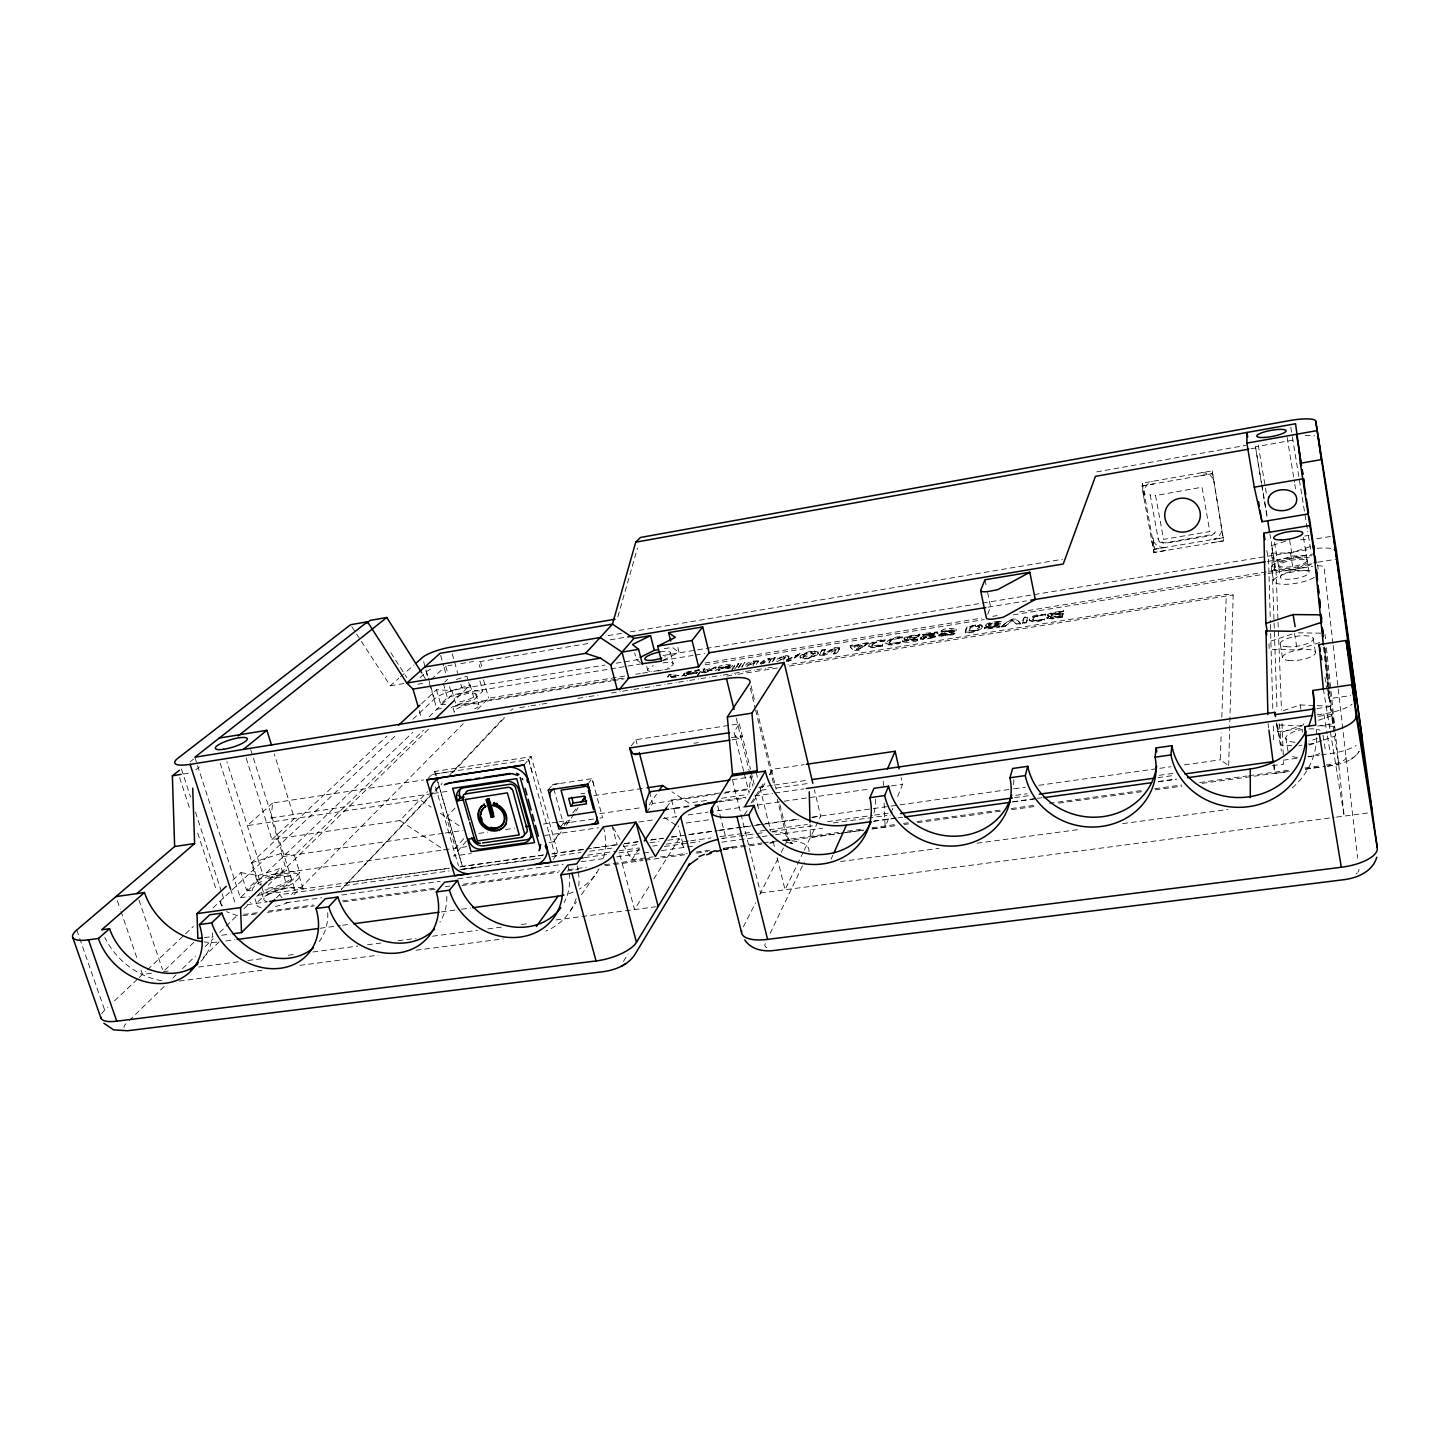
<?xml version="1.0" encoding="UTF-8"?>
<svg xmlns="http://www.w3.org/2000/svg" width="1450" height="1450" viewBox="0 0 1450 1450"><rect width="100%" height="100%" fill="white"/><g stroke="black" fill="none" stroke-linecap="round" stroke-linejoin="round"><path stroke-width="0.75" stroke-dasharray="5 3.75" d="M885.171 639.704L874.404 642.604L871.686 644.942L873.371 645.884L882.742 644.471L882.343 646.138C879.933 645.649 866.611 651.068 869.166 644.308C872.664 641.389 884.264 638.163 884.79 641.335C873.879 639.903 864.254 650.561 882.887 645.105M1228.694 765.6L1233.171 594.953L1226.301 594.337L788.057 664.644M1227.008 764.458L1220.247 759.818L1221.226 732.993M1221.806 717.333L1226.301 594.337M1047.009 618.389L1049.293 615.906L1047.19 618.661L1052.591 618.769L1062.234 617.211L1062.506 616.196L1050.344 617.102M985.293 625.113L986.997 626.618L984.532 628.104L985.511 629.101L999.34 627.324C1005.919 623.862 965.773 631.022 1000.065 624.316L1000.428 623.301L988.574 624.588L1001.279 620.944C1000.101 621.706 981.469 622.141 986.997 626.618M1358.94 869.329L1358.886 870.435A15.986 6.289 -7.4 0 1 1357.979 872.157M1143.832 497.604L1142.292 483.122L1212.2 470.851L1223.673 540.832L1211.529 542.862M1346.035 757.099L1345.963 757.969A14.101 4.876 -8.2 0 1 1334.344 763.842L1322.926 765.473M815.208 653.877C796.576 647.624 803.826 667.816 814.954 652.627M718.004 670.625L719.744 669.556M815.099 652.899L811.366 655.871L803.064 656.361M443.156 833.315L283.312 856.533L271.114 817.927L272.6 802.992L423.563 779.919M1045.722 613.749L1045.432 614.746C1031.331 614.129 1027.325 623.536 1044.471 619.096C1026.364 624.751 1032.726 614.166 1045.559 615.398C1044.779 613.241 1029.645 614.293 1029.301 620.437M803.209 656.977L806.943 654.004L815.244 653.515M986.87 625.983L984.496 628.086L989.716 628.213L999.576 625.657M686.829 674.159L687.662 672.691L699.208 669.755L698.61 671.386L687.082 674.304L686.702 673.308M685.216 675.446L686.72 675.519L685.107 676.117M1165.909 550.474L1153.928 552.468L1154.418 549.26L1142.292 483.122M919.789 634.103L919.318 635.1C901.773 638.326 902.208 640.229 919.463 635.734L919.789 634.103L906.685 636.514L904.147 637.909L905.452 639.758L902.806 641.589M982.828 627.288C981.849 621.071 971.065 627.487 967.549 626.382C958.939 637.384 979.113 631.783 982.828 627.288L982.629 625.457M953.864 633.686L953.447 634.701L939.238 636.278L941.63 633.759L953.103 630.967L941.177 632.236L941.485 630.605C948.137 625.784 963.887 629.916 949.659 632.436C920.478 638.942 979.656 631.294 942.029 634.303M942.228 635.173L954.263 631.964L956.329 629.391M935.268 636.677L923.632 637.928L936.501 634.611L937.86 633.396L937.298 631.892L923.07 633.577L922.726 635.209L934.579 633.958L923.124 636.731L920.315 638.761L922.853 639.504L934.815 637.71L935.123 636.043L923.487 637.293L934.634 634.647L937.425 632.526L922.726 635.209M833.659 653.968C844.571 638.381 811.873 666.474 822.077 649.89L825.449 649.346L823.528 654.657L833.097 648.929L839.586 648.44L837.085 653.424L833.659 653.968L836.07 648.784M938.947 636.061C941.539 628.357 968.654 630.442 941.05 631.602M825.449 649.346C817.746 662.451 835.327 641.824 839.713 648.658M721.756 668.269L729.332 666.819L718.094 667.598L729.187 666.202L715.249 670.553M920.315 638.761C924.339 631.566 949.822 633.233 922.599 634.574M968.926 630.605C978.351 631.747 985.221 622.485 970.431 626.853C964.413 639.16 993.685 621.869 970.576 627.487L969.071 631.239M918.666 636.496L905.978 640.121L917.542 638.87L917.216 640.537C916.364 642.169 896.68 644.108 905.326 639.124M786.915 659.659C808.049 650.144 804.587 651.141 787.06 660.294C793.875 650.869 775.804 658.137 774.626 661.562M787.06 660.294C793.821 652.319 777.272 658.028 776.257 661.146M1062.234 617.211L1062.379 615.543M1050.362 617.519L1062.868 614.873L1063.013 613.205L1050.924 614.528L1063.666 610.849C1065.351 611.103 1042.296 612.77 1049.293 615.906M1062.868 614.873L1063.013 613.205M1063.14 613.857L1051.051 615.181L1063.521 612.498L1063.666 610.849M777.182 661.599L785.32 656.868L783.544 660.094M785.465 656.977L785.32 656.868M617.899 616.721L637.42 548.154M675.664 675.7C667.109 679.18 669.719 672.963 680.032 675.954M839.568 648.041L837.085 653.424M1029.246 619.114C1030.352 624.551 1043.384 620.981 1044.344 618.461M1044.181 620.111L1044.471 619.096M822.077 649.89C813.722 662.686 833.097 650.959 836.215 649.419M1025.984 623.047L1027.706 616.667L1024.371 617.211C1018.118 626.164 1028.974 624.442 1027.706 616.667M902.48 636.894C891.315 637.094 874.857 647.878 899.653 642.694L900.16 641.679C881.564 647.135 890.88 636.496 901.991 637.909L902.48 636.894C887.871 635.408 876.761 649.618 899.798 643.329L900.16 641.679M753.076 665.659L754.834 661.78L752.804 665.332M755.051 662.722L749.741 665.061M1022.613 623.591L1024.371 617.211M1215.408 531.679L1214.556 533.31M741.675 666.946L744.738 662.396L741.893 667.362M765.256 943.66L764.875 944.729A14.482 5.637 -14.1 0 0 767.068 947.883M885.316 640.338L872.048 643.129L868.659 646.845M999.702 626.309L987.812 627.596L1000.192 624.968L1000.428 623.301M1000.554 623.953L988.701 625.24L1001.044 622.576L1001.279 620.944M900.305 642.314C881.709 647.769 891.025 637.13 902.136 638.544L902.625 637.529M987.74 614.22L990.567 606.752L987.124 590.15M965.356 632.798L967.549 626.382M758.114 660.747C759.293 660.91 747.33 660.457 745.59 665.441M871.921 829.001L885.116 827.171L890.101 814.918M890.934 812.87L893.436 806.744M897.586 796.539L902.571 784.269L901.084 777.671M953.447 634.701L953.738 633.052M818.144 653.823C816.984 647.878 803.735 652.572 800.183 656.053C801.125 662.07 813.74 657.086 817.601 654.53C818.616 648.476 804.297 653.334 800.889 655.98C800.726 660.747 814.954 656.868 817.999 653.207M941.177 632.236L941.485 630.605M934.815 637.71L935.123 636.043M831.14 859.053L832.952 855.065M917.216 640.537L917.542 638.87M917.687 639.504L906.123 640.755L918.811 637.13M770.131 933.456L804.279 862.061M683.512 674.123C687.554 670.625 682.714 676.516 683.729 675.029M803.336 852.02L785.048 889.793L777.037 857.186M804.297 850.026L820.682 816.205L814.411 789.869M725.453 668.577C740.08 665.369 726.631 662.777 718.838 666.583L718.094 667.598M731.851 666.384L729.259 665.568L718.239 668.214M1045.849 614.401L1032.219 617.283L1029.736 619.077L1029.536 620.944M743.379 926.84L755.649 902.679M759.728 894.65L780.173 854.431M781.206 852.419L787.332 840.384L777.291 799.095M882.343 646.138L882.742 644.471M965.211 632.146C980.49 632.78 992.199 621.017 967.676 627.034M752.768 802.502L765.509 782.619M769.841 774.952L773.104 769.225L804.17 764.639M676.062 676.588L667.29 677.114L668.867 674.649L671.93 674.159M672.075 674.776L669.03 675.265L667.671 677.947L667.272 676.806M751.082 803.01L764.259 782.148M623.482 961.404L628.122 953.774M1001.406 621.579L989.172 623.699L985.637 626.346M648.966 886.603L634.538 909.585L619.549 853.597M653.787 878.936L679.053 838.698L683.856 847.471L678.274 825.884M549.115 842.486L553.556 841.852L559.428 832.735M564.141 825.431L567.657 819.957M566.261 825.195L574.707 813.051M575.849 811.257L578.169 807.668M743.705 771.291L734.008 732.033L739.283 723.822L635.934 739.717L629.681 747.982M773.357 661.001L775.097 657.484L771.763 658.028L768.844 662.469M772.27 661.816L775.097 657.484M768.989 663.085L771.763 658.028M623.047 844.589L631.856 859.778L639.305 848.558M666.619 807.469L671.586 800.001L722.97 792.534M756.338 664.39L758.35 660.928M646.573 812.381L652.609 803.554L715.086 794.491M769.316 774.753L773.104 769.225M744.376 814.755L747.964 809.499M649.256 804.895L656.506 794.328M738.503 667.997L741.584 663.538L744.901 663.013M570.086 911.18L576.447 901.991M581.541 894.65L596.82 872.592M736.908 666.909L738.811 663.357L735.712 663.846L731.579 669.755M738.34 667.381L741.439 662.922L744.738 662.396M734.697 669.248L738.811 663.357M731.724 670.371L735.857 664.463L738.956 663.973M919.916 634.737C921.131 635.299 899.671 636.314 905.452 639.758M716.191 666.891L707.382 671.223L715.448 668.74C722.227 661.943 679.633 680.63 716.336 667.507M703.159 671.042L704.772 668.849L703.304 671.658M697.323 675.265L701.709 669.338L704.772 668.849M697.468 675.881L701.854 669.954L704.936 669.465M697.559 672.8C698.084 672.528 690.979 674.776 686.666 673.543M553.211 859.361L557.888 853.107M1356.892 754.399L1359.212 751.317C1351.418 763.062 1336.066 765.256 1323.197 766.669M553.556 841.852L561.186 831.865M572.895 812.834L576.973 807.523M560.008 827.642L563.289 823.382L570.049 822.422M587.848 784.106L592.071 778.65L593.902 785.429M1062.506 616.196C1045.595 621.307 1047.897 613.912 1062.741 614.22M548.173 790.014L552.631 784.559L559.501 783.526M466.411 841.054L453.487 856.062L471.286 853.543M463.746 838.68L455.481 848.25L446.491 817.347L454.901 808.067M523.994 764.966L531.226 756.646L557.888 853.126M125.951 1023.7L124.972 1024.769A13.992 4.513 -19.9 0 0 124.211 1027.47M428.131 797.699L341.167 889.593L441.815 784.051M429.689 796.068L442.105 782.928M449.881 774.735L504.237 717.297M452.654 772.596L505.289 716.934M246.138 758.006L271.929 839.514L399.964 820.573L427.532 791.664M1063.793 611.501C1065.478 611.755 1042.423 613.423 1049.419 616.558M428.058 778.433L434.819 771.472L531.226 756.646M293.879 894.759L463.275 723.713M477.521 709.34L488.614 698.139L624.66 676.062M276.424 897.858L279.596 894.704L449.21 870.924M261.834 887.146L263.701 892.982L286.846 885.569L299.806 872.701L294.386 855.428L423.454 730.347M421.624 703.667L436.522 689.747L451.929 690.562L456.061 705.044L474.313 699.462L482.741 691.088L479.877 680.866M203.163 957.562L219.113 941.884M129.195 1020.546L164.738 985.946M172.822 978.079L176.048 974.926M182.519 968.636L195.442 956.058M205.139 946.614L213.222 938.748M219.675 932.459L224.532 927.728M226.146 926.169L237.456 915.149M243.926 908.86L250.596 902.371M256.849 896.263L261.888 891.369M268.159 885.261L429.78 727.918M1214.665 532.966L1211.457 535.521L1164.966 543.315C1160.725 543.097 1152.859 539.219 1165.166 542.898L1213.306 534.289M268.776 880.222L281.318 868.079L286.846 885.569M457.33 697.504L470.235 684.998L474.313 699.462M681.826 676.207L684.618 674.721M164.829 970.177L196.276 939.999M194.862 757.226L240.337 897.749L412.815 732.322M429.091 716.717L451.874 694.858L640.374 664.028M232.743 880.222L240.863 872.628L246.464 889.992L256.795 880.096L286.611 870.598L299.806 872.701M436.522 689.747L440.637 704.12L447.379 697.668L470.978 690.472L482.741 691.088M101.663 1013.731A32.824 10.349 -19.8 0 1 104.69 1010.106L107.971 1007.007M114.55 1000.808L137.569 979.076M139.218 977.536L145.797 971.337M147.429 969.778L193.339 926.459M213.023 907.899L396.666 734.606M412.96 719.218L434.366 699.009A22.421 5.456 -15.6 0 1 462.079 688.496L604.976 665.043M256.795 880.096L251.285 862.913L386.896 736.129M444.751 682.062L447.669 679.325M271.929 839.514L294.459 818.543L274.286 753.964M431.085 679.561L444.117 667.616M419.92 677.766L426.536 671.785A22.493 5.202 -15.5 0 1 431.049 668.849M272.6 802.992L247.279 825.63L419.884 799.693L431.085 807.124M361.394 641.389L390.286 685.796L398.75 678.346M400.436 676.86L413.975 664.952M195.732 769.805L199.266 766.978M1004.868 626.436L1012.644 620.691L1017.048 624.479L1020.601 623.899L1016.251 619.168L1012.807 619.041L1008.874 620.364L1001.334 626.998L1004.868 626.436L1012.517 620.038L1017.048 624.479M190.041 761.884L193.557 759.111M1001.334 626.998C1005.575 622.213 1016.051 614.728 1020.601 623.899M510.454 710.736L513.028 708.76M856.243 649.237C870.671 637.619 856.461 655.944 854.503 646.338L862.079 645.105M850.135 645.359C853.035 660.692 882.887 630.025 860.267 649.02C856.442 654.367 845.132 645.322 853.506 644.815L854.123 646.12L868.677 643.021M780.281 660.131L785.61 657.593M853.978 645.504L868.532 642.386M746.587 666.529L754.834 661.78M1350.802 759.365L1354.028 757.118M747.239 665.024L753.474 661.653L758.586 661.78M760.217 663.085C765.709 657.829 777.381 655.382 763.099 663.629M760.38 663.701L766.524 659.514L770.077 658.934M786.335 660.928L791.029 659.714L800.472 653.388M786.48 661.562L791.192 660.348L800.618 654.004M761.214 664.173L769.914 658.318M663.357 660.221L679.053 652.283L677.44 645.903M684.781 675.319L682.751 675.482M719.889 670.172L718.366 670.099M719.055 668.831L716.3 669.864M727.519 667.29L727.991 668.722L730.8 667.761M685.959 672.999L699.371 670.353M1309.114 745.028L1321.82 740.66M1323.941 739.935L1335.595 735.929L1334.598 729.803M1291.859 745.735L1280.984 745.119L1280.531 732.685L1303.459 724.873L1302.716 720.433M1318.449 720.251L1332.278 715.539L1334.272 727.773M1283.395 710.572L1300.106 704.918L1315.15 705.552M1292.095 634.103L1268.967 641.716L1269.167 649.31L1297.243 649.944L1319.953 642.423M1310.129 546.65L1290.446 552.939L1271.741 553.175L1274.477 569.451L1293.146 569.324L1314.751 562.401M240.863 872.628L258.1 875.474L281.318 868.079M1274.477 569.451L1274.188 561.766L1292.258 556.002L1311.906 555.767M251.285 862.913L281.173 853.434L294.386 855.428M1274.188 561.766L1271.487 545.653L1287.6 540.56M451.929 690.562L470.235 684.998M456.369 679.452L466.954 676.244L470.978 690.472M686.72 672.057L699.208 669.755M723.314 849.809L731.507 848.322M732.159 739.826L739.409 738.702L742.273 735.929L731.289 737.597M1096.689 471.903L1245.713 445.386M1261.409 483.303L1255.482 446.781L1293.853 439.966M1251.042 448.739L1255.482 447.959M1199.603 475.872L1212.001 473.715L1141.73 486.022L1153.928 552.468L1223.673 540.832L1212.2 470.851M1141.73 486.022L1153.928 483.883M608.094 635.607L621.47 633.36M630.369 631.874L1062.524 559.283M1164.423 547.592A12.252 11.691 -2.1 0 1 1152.678 539.744L1153.094 537.66L1154.418 549.26L1166.344 547.266M447.887 665.768L452.164 665.043M460.737 663.611L467.172 662.541M469.311 662.179L473.588 661.454M587.812 643.564L478.446 661.871L480.113 667.852M610.142 639.831L627.995 636.84M1154.418 549.26L1223.8 537.642L1213.632 539.364A12.397 11.763 -6.1 0 0 1222.132 527.999M390.286 685.796L404.731 683.385M1304.637 536.047L1309.078 535.322M417.709 684.219L423.781 683.222M1316.799 538.748L1331.354 536.337M664.317 648.658L672.311 647.334L679.053 652.283M616.141 663.212L638.471 659.533M663.031 655.509L1310.601 549.188L1307.719 531.443M662.541 660.403L693.154 655.4M695.402 655.037L704.682 653.515M988.066 607.151L1026.328 600.898M1267.336 561.476L1314.316 553.791M1317.706 562.237L1336.827 559.138M733.048 846.963L727.683 847.833A48.013 16.784 -14.4 0 0 723.713 848.649M635.825 674.25L640.284 673.525M642.513 673.162L651.431 671.713M653.66 671.35L662.577 669.9M664.825 669.537L671.513 668.45M704.972 663.013L981.559 618.117M992.706 616.304L997.165 615.579M1019.477 611.972L1275.982 570.321L1271.396 542.952M615.67 679.325L459.994 704.591A9.57 2.374 -15.6 0 0 451.204 707.6M617.918 678.963L624.606 677.875M705.026 664.843L984.278 619.567M1013.314 614.854L1265.741 573.946M1267.989 573.584L1312.667 566.334M441.38 708.47L436.921 709.195L429.019 681.754M452.454 706.676L610.939 681.011M613.169 680.648L624.334 678.836M771.908 658.644L775.243 658.101M822.222 650.524L825.594 649.981M850.28 645.993L854.123 646.12M941.63 631.239L956.456 630.043M1024.497 617.845L1027.832 617.319M688.17 673.688L697.396 672.184M707.237 670.607L713.128 670.625M862.224 645.739L854.503 646.338M707.382 671.223L708.814 670.987M687.409 674.721L696.616 673.235M702.235 672.293L708.543 671.912L704.446 672.582M676.207 677.204L671.64 677.259M833.514 653.334L836.94 652.79M868.423 645.685L871.939 646.99L882.216 645.504M902.77 641.244L917.071 639.903M920.17 638.127L922.707 638.87L934.67 637.058M938.694 635.136L941.286 635.879L953.303 634.067M1001.189 626.364L1004.741 625.784M1016.921 623.826L1020.474 623.264M1022.486 622.938L1025.839 622.394M1029.391 620.292L1033.306 621.017L1044.054 619.458M1046.882 617.736L1049.782 618.425L1062.107 616.558M519.734 707.673L528.67 706.241M530.918 705.878L539.853 704.446M542.101 704.084L546.559 703.377M577.861 698.356L586.815 696.924M589.044 696.562L597.998 695.13M611.411 692.973L620.346 691.541M622.594 691.179L631.529 689.747M633.777 689.384L642.713 687.952M644.942 687.59L653.896 686.158M656.125 685.796L665.079 684.364M667.308 684.001L676.244 682.569M678.491 682.207L687.427 680.775M689.674 680.412L698.61 678.981M700.839 678.618L709.793 677.186M712.022 676.824L720.976 675.392M723.206 675.048L732.159 673.597M734.389 673.253L743.324 671.803M745.572 671.459L754.507 670.009M756.755 669.664L765.691 668.232M767.92 667.87L772.397 667.145M726.831 676.081L735.748 674.649M737.978 674.286L778.124 667.852M789.289 666.058L1233.171 594.953M183.389 774.01L189.986 772.977M448.648 771.926L431.882 774.518L528.597 759.673L532.567 773.938M693.952 743.27L698.338 742.599M271.114 817.927L431.194 793.784M433.405 793.44L448.974 791.102M580.942 793.821L584.876 793.241M593.938 795.633L644.851 788.129M732.196 779.701L752.314 776.747L749.831 783.616L749.378 791.537M1324.919 677.096L1328.798 698.773L1350.711 695.565M725.199 792.207L749.777 788.637M758.713 787.332L772.125 785.393M774.354 785.066L807.868 780.191M445.386 832.989L463.148 830.397M724.003 793.186L750.774 789.308M1317.017 708.543L1330.339 706.603L1328.726 690.853M599.647 813.668L641.444 807.614M761.159 790.268L767.594 789.326M776.203 788.093L810.586 783.109M478.826 833.406L487.726 832.119M505.543 829.545L514.442 828.258M543.369 824.071L556.728 822.132M558.957 821.824L570.086 820.211M706.386 800.491L688.913 803.028L671.966 791.772M721.701 798.279L747.928 794.491M593.503 819.033L563.289 823.382L552.631 784.559L592.071 778.65L602.566 817.728L596.82 818.543M716.626 801.469L745.753 797.264M754.725 795.959L772.651 793.386M774.88 793.059L804.007 788.854M1317.089 714.832L1323.814 713.853A33.241 10.694 -8.6 0 0 1352.089 704.229M670.824 808.901L675.229 808.266M719.309 801.904L745.771 798.08M1318.249 716.3L1331.336 714.415L1324.412 646.954M466.701 846.637L263.284 875.746L226.871 761.703M544.928 835.454L598.578 827.769M638.816 822.005L654.457 819.776M663.393 818.489L676.806 816.586M687.989 814.972L708.107 812.091M717.043 810.822L743.868 806.979M757.281 805.058L781.876 801.542M784.106 801.234L869.039 789.072M891.388 785.882L902.571 784.269M1276.308 723.206L1277.758 731.761L1302.136 728.281M1317.633 726.069L1333.148 723.84L1332.278 715.539M686.231 823.002L710.826 819.504M348.942 882.271L449.736 868.097M460.937 866.538L543.804 854.884M552.776 853.633L584.132 849.211M593.086 847.96L615.489 844.806M624.442 843.556L637.873 841.671M651.322 839.768L662.523 838.209M671.477 836.94L680.431 835.689M689.403 834.421L716.282 830.651M718.511 830.324L740.914 827.189M743.161 826.862L747.638 826.246M756.592 824.978L763.316 824.035M765.546 823.727L796.92 819.322M812.598 817.111L888.741 806.399M890.989 806.091L897.713 805.149M899.942 804.841L1011.937 789.09M1014.184 788.782L1025.386 787.205M1038.816 785.32L1157.535 768.627M1159.764 768.319L1170.966 766.742M1184.414 764.857L1220.247 759.818M240.337 897.749L249.309 896.481M258.299 895.23L448.956 868.405M459.922 866.901L544.584 854.974M551.798 853.978L616.776 844.861M624.696 843.755L638.054 841.87M650.379 840.13L663.828 838.245M671.459 837.194L717.605 830.687M719.853 830.379L798.406 819.359M811.71 817.456L820.682 816.241M462.586 869.039L540.705 858.092M551.852 856.533L580.87 852.473M589.787 851.222L614.347 847.779M623.264 846.528L638.888 844.335M650.053 842.776L658.971 841.526M667.906 840.275L679.053 838.698M459.65 869.855L539.835 858.599M461.698 869.565L476.035 867.571M587.703 855.156L616.83 851.077M619.077 850.769L639.251 847.942M652.699 846.075L657.176 845.441M666.13 844.19L688.551 841.054M690.798 840.746L710.971 837.937M719.925 836.686L742.346 833.551M744.575 833.243L751.299 832.3M760.271 831.049L766.996 830.107M769.243 829.799L807.342 824.47M827.515 821.643L872.338 815.389M874.567 815.081L892.511 812.58M1015.779 795.343L1026.981 793.784M1159.221 775.315L1174.899 773.122M247.279 904.637L267.471 901.809M584.368 857.639L609.942 854.068M618.896 852.817L639.921 849.899M664.372 846.492L699.933 841.544M721.864 838.463L754.924 833.859M757.172 833.533L763.878 832.608M772.832 831.357L813.142 825.739M833.297 822.929L887.019 815.426M1014.656 797.645L1030.316 795.452M1157.934 777.653L1173.612 775.478M1283.322 760.181L1296.753 758.314M1307.954 756.737L1319.156 755.178M1321.385 754.87L1330.339 753.619A33.06 11.183 -8.3 0 0 1356.185 745.481M285.958 902.752L321.719 897.786M341.837 894.994L440.202 881.328M458.073 878.845L563.144 864.236M581.033 861.753L605.611 858.327M616.794 856.787L641.389 853.361M643.619 853.053L650.325 852.129M661.508 850.57L695.039 845.912M721.901 842.178L759.945 836.886M762.174 836.577L773.376 835.019M775.605 834.711L822.603 828.186M874.078 821.026L896.463 817.927M1012.825 801.759L1035.209 798.642M1037.439 798.334L1041.916 797.717M1158.296 781.532L1176.204 779.049M1272.429 765.673L1283.613 764.132L1283.431 759.619M873.389 821.334L895.828 818.217M898.058 817.909L902.553 817.293M1012.481 802.013L1037.167 798.588M1158.314 781.749L1176.258 779.266M631.856 859.778L646.809 857.711M648.947 857.403L653.225 856.823M257.212 912.702L246.464 914.134A12.307 3.698 -18.2 0 1 243.165 914.044M268.413 911.144L313.2 904.963M342.327 900.939L434.148 888.252M445.349 886.711L449.826 886.095M463.275 884.228L559.573 870.924M568.545 869.692L586.452 867.209M604.378 864.744L642.441 859.487M644.688 859.179L651.412 858.237M660.366 857.004L687.246 853.289M696.199 852.056L709.648 850.207M723.079 848.341L762.211 842.939M763.389 842.776L773.43 841.381M782.402 840.148L838.463 832.409M847.434 831.158L863.131 829.001M872.103 827.751L894.541 824.651M903.513 823.419L907.99 822.803M916.962 821.552L999.956 810.097M1011.176 808.538L1035.844 805.131M1049.293 803.282L1141.259 790.576M1154.707 788.709L1181.623 784.994M1199.567 782.529L1246.674 776.022M1248.903 775.714L1291.515 769.823M1304.982 767.956L1320.678 765.799M256.269 913.899L242.766 915.693M267.434 912.358L314.396 905.869M343.469 901.864L435.127 889.213M461.97 885.515L558.105 872.248M567.041 871.015L578.224 869.474M605.049 865.759L611.755 864.834M614.002 864.526L643.075 860.521M645.304 860.213L685.542 854.666M696.725 853.126L707.908 851.567M723.55 849.41L761.558 844.172M769.606 843.066L774.101 842.45M785.302 840.891L839.097 833.478M841.326 833.17L863.747 830.071M872.701 828.838L895.121 825.739M904.093 824.506L908.57 823.89M917.524 822.639L1000.464 811.202M1011.665 809.662L1036.315 806.254M1058.736 803.155L1141.658 791.718M1155.106 789.869L1182.004 786.154M1202.177 783.362L1289.576 771.309M1305.272 769.153L1320.95 766.978M843.338 832.934L810.369 837.484L810.043 824.452M845.531 832.644L863.131 830.216M1273.499 764.748L1274.641 773.43L1287.89 771.599M1305.58 769.153L1325.463 766.416M1327.674 766.107L1338.713 764.585L1331.336 714.415M204.414 937.606L213.132 936.428M221.868 935.232L230.604 934.054M225.837 940.977L234.828 939.763M320.124 928.272L340.333 925.553M342.581 925.245L349.305 924.339M441.344 911.923L459.306 909.494M461.553 909.204L470.525 907.99M840.529 861.554L939.056 848.304M977.119 843.193L1080.105 829.346M1122.662 823.618L1227.896 809.481M151.471 973.24L142.517 974.418L141.067 970.213M163.252 971.699L169.976 970.811M198.559 967.041L239.558 961.64M247.896 960.534L263.592 958.468M288.242 955.224L295.655 954.245M312.91 951.979L357.751 946.071M367.466 944.784L380.933 943.007M398.116 940.742L416.059 938.386M432.553 936.211L477.431 930.302M487.798 928.924L501.247 927.148M521.438 924.502L529.051 923.487M555.984 919.934L580.671 916.69M581.976 916.527L658.209 906.467M760.579 892.982L1334.29 817.383M1336.537 817.093L1368.057 812.942M179.238 981.052L261.906 970.286M299.878 965.338L378.087 955.169M416.059 950.221L503.204 938.875M772.361 841.544L777.617 840.946M770.512 842.939L773.629 842.577M1300.541 539.726L1309.277 539.581M1298.221 632.816L1321.149 633.179M1317.289 705.643L1331.317 706.222L1334.598 726.396L1318.449 725.616M1277.758 731.761L1277.523 724.855L1301.466 726.051L1302.481 732.178M440.637 704.12L446.183 704.446M738.775 738.811L736.183 737.107L734.008 732.033M237.564 915.729L226.454 911.651M787.024 842.323L794.056 844.244L790.522 842.414L792.153 843.537L788.075 838.136L788.564 839.459L779.901 804.478M246.464 889.992L252.663 891.061M399.964 820.573L444.262 849.954M664.245 817.419L675.048 824.597M440.419 813.323L460.955 826.935M640.429 662.65L636.278 659.315L634.647 652.971M279.596 894.704L282.134 897.912M351.77 626.581L355.377 632.127M356.573 633.976L360.198 639.541M390.902 652.808L406.761 677.603M422.983 674.884L425.412 678.727M613.151 827.515L621.959 842.686M1158.278 539.183L1159.202 541.14M221.886 906.196L219.276 899.072M76.759 930.03L78.971 936.356M79.696 938.458L104.69 1010.106M117.378 900.812L120.241 909.222M120.966 911.325L137.478 959.701M138.964 899.942L162.527 969.579M181.413 768.989L190.53 796.938M195.442 812L221.397 891.551M222.086 893.707L223.499 898.003A28.873 8.464 -18.1 0 0 225.276 906.359M179.601 777.671L190.041 809.626M197.708 833.043L216.503 890.554M230.55 888.995L235.444 904.039M255.001 898.801L256.976 904.981M258.1 875.474L261.199 885.189M220.164 763.153L259.423 885.66M261.471 892.203L263.846 899.598M250.705 749.632L252.735 756.084M253.406 758.223L294.894 889.629M281.173 853.434L286.611 870.598M299.026 875.673L303.539 890.028M419.249 710.518L421.624 718.674M436.704 777.943L462.441 866.52L436.686 777.943M435.526 787.006L458.436 865.722M425.992 671.187L428.421 679.633M423.618 661.653L425.412 667.888M426.01 669.954L427.804 676.189M428.348 678.074L434.366 699.009M445.748 666.13L447.434 672.057M440.619 655.4L443.591 665.786M444.171 667.87L445.947 674.105M449.5 686.557L451.874 694.858M453.107 707.89L454.339 712.186A12.905 3.226 -15.6 0 1 470.924 704.174A12.905 3.226 -15.6 0 1 474.657 708.905M443.301 683.421L447.379 697.668M452.219 653.732L457.765 673.289M460.846 684.164L462.079 688.514M475.872 693.934L478.881 704.664M480.584 662.36L481.69 666.329M483.484 679.887L488.614 698.139M528.616 759.655L555.404 856.442M612.045 825.612L617.247 844.987M635.934 739.717L637.058 743.977M649.546 791.827L652.609 803.554M671.586 800.001L676.044 817.256M646.736 666.456L647.697 670.154M670.571 675.899L670.879 676.914M683.675 673.797L684.092 675.229M678.908 675.464L678.092 675.446M670.353 652.554L673.162 663.647M689.058 671.423L689.421 672.873M717.714 805.747L725.816 837.919A30.595 10.476 -14.4 0 0 722.028 838.535M732.54 780.408L760.579 893.019M744.249 773.466L749.106 793.096M732.413 665.242L732.594 666.166M756.248 772.433L757.842 778.958M759.981 787.64L770.639 831.104M773.303 841.979L774.373 846.329M728.951 666.039L729.278 667.072M728.444 665.967L728.951 667.362M739.283 723.822L750.447 769.207M750.991 771.364L754.181 784.341M736.219 718.203L749.759 773.176M750.303 775.388L753.021 786.371M755.178 795.18L758.984 810.568M750.321 688.279L755.088 707.836M755.613 710.011L773.593 783.888M753.329 661.037L753.674 662.523M751.064 685.868L754.798 701.238M756.936 710.029L776.167 789.09M788.854 655.998L788.981 657.158M788.419 659.659L788.764 661.164M786.969 659.46L787.223 660.403M783.761 656.125L784.142 657.593M803.119 655.998L803.644 657.448M799.874 656.741L800.382 658.3M819.449 654.312L819.594 655.472M817.927 651.594L818.434 653.134M811.565 651.594L811.909 653.098M822.911 653.66L823.165 654.621M839.459 647.806L839.623 648.966M835.907 648.676L836.161 649.618M834.239 647.933L834.711 649.419M871.686 644.942L871.994 646.211M889.031 642.151L889.176 643.129M903.912 638.236L904.419 640.139M902.752 640.61L903.205 642.114M902.661 640.954L902.915 641.879M907.41 637.42L907.664 638.743M906.25 639.831L906.522 641.118M923.759 637.003L924.049 638.308M920.243 637.801L920.696 639.269M938.984 634.502L939.238 636.278M937.661 632.091L937.86 633.396M934.09 632.907L934.308 634.23M952.596 629.916L952.849 631.239M951.055 629.046L951.381 630.587M942.301 634.013L942.591 635.317M956.166 629.101L956.384 630.406M975.27 625.131L975.832 626.636M988.827 624.279L989.172 625.603M988.284 627.959L987.939 626.654M984.387 627.469L984.623 628.738M979.221 626.11L979.62 627.379M984.967 579.764L986.689 588.066M1032.509 619.005L1032.726 620.02M1050.471 616.576L1050.887 617.881M1047.752 614.728L1047.988 616.286M1047.589 615.054L1047.734 616.033M1046.9 617.392L1047.19 618.661M885.769 642.894L886.004 644.054M1150.213 495.248L1150.049 494.359M1158.079 538.131L1158.314 539.563M1144.231 493.743L1145.174 494.522L1144.068 492.837A12.325 11.836 -4.8 0 1 1152.351 481.364M1151.808 540.923L1153.928 552.468M1150.176 494.867L1158.115 538.512M1279.009 723.804L1280.531 732.685M1277.523 724.855L1280.984 745.119M1276.58 723.006L1281.383 751.1M1280.223 644.126L1282.543 657.829M1285.787 737.996L1288.343 753.021M1258.238 444.951L1266.412 493.87M1274.496 542.264L1280.332 576.792M1300.106 704.918L1300.849 709.358M1255.482 446.781L1261.391 482.052M1261.754 484.264L1267.3 517.324M1261.772 485.514L1267.336 518.647M1269.91 534.126L1270.653 538.548M1271.324 567.457L1273.571 580.888M1266.811 550.456L1268.623 561.259L1270.345 622.213M1290.446 552.939L1293.146 569.324M1294.506 633.396L1297.243 649.944M1323.342 688.913L1344.15 816.096L1335.396 733.029M1313.192 638.381L1315.458 652.156M1323.814 713.853L1327.076 733.736M1327.439 735.947L1330.339 753.619M1322.962 735.204L1325.101 748.164A18.56 6.344 -8.5 0 1 1324.503 749.904M1289.612 539.908L1292.258 556.002M1290.808 427.224L1292.258 436.087M1292.421 437.066L1307.356 529.232M1287.165 437.501L1294.451 482.179M1294.814 484.409L1295.539 488.886M1303.459 537.461L1307.393 561.585A14.627 3.843 -9.7 0 1 1286.023 568.472A14.627 3.843 -9.7 0 1 1285.425 561.821A14.627 3.843 -9.7 0 1 1307.393 561.585M1307.157 560.498A14.627 3.843 -9.7 0 1 1284.99 567.131A14.627 3.843 -9.7 0 1 1286.023 560.226A14.627 3.843 -9.7 0 1 1307.157 560.498L1309.132 572.659A14.609 3.915 -9.6 0 1 1287.02 579.293A14.609 3.915 -9.6 0 1 1288.017 572.297A14.609 3.915 -9.6 0 1 1309.132 572.659M1330.339 706.603L1333.148 723.84M1268.061 723.532L1268.623 727.882M1332.949 643.528L1324.031 567.041A10.875 2.9 -9.5 0 0 1317.253 565.826M1333.202 645.594L1357.653 858.146M1317.669 564.666L1318.141 569.161M1324.992 634.248L1325.481 638.798M1326.406 647.733L1335.178 730.891M1325.282 648.096L1331.317 706.222M1324.339 648.096L1328.49 688.605M1323.56 647.153L1328.798 698.773M883.231 781.188L883.412 785.574M884.119 803.082L885.116 827.171M1275.982 570.321L1277.939 619.893M1278.03 622.159L1281.492 710.047M1282.018 723.568L1283.359 757.371M1271.36 541.575L1271.487 545.653M1271.741 553.175L1277.051 710.446M1270.418 624.461L1270.599 631.239M1270.671 633.487L1272.846 710.228M1273.299 726.033L1273.734 741.838M1274.387 764.404L1274.641 773.43M1317.071 548.336A25.502 6.634 -9.6 0 1 1332.659 548.879M771.654 831.883A30.74 10.585 -14 0 1 787.332 840.347M1013.804 779.647A63.891 58.743 19.8 0 1 1013.169 788.456M1316.636 737.706A78.209 71.775 2.1 0 1 1290.572 789.271M1316.328 729.259A78.209 71.775 2.1 0 1 1316.673 735.603M875.383 799.258A62.586 56.949 27.2 0 1 873.716 814.248M267.579 881.237A16.331 4.785 -17.8 0 1 288.296 876.507A16.331 4.785 -17.8 0 1 286.067 883.884A16.331 4.785 -17.8 0 1 264.969 889.919M662.849 662.922A13.141 3.371 -14.2 0 1 672.945 663.266A13.141 3.371 -14.2 0 1 667.616 668.106M661.327 670.172A13.141 3.371 -14.2 0 1 657.992 670.915M649.817 671.35A13.141 3.371 -14.2 0 1 653.316 665.713M660.04 651.902A13.159 3.317 -14.2 0 1 670.136 652.192A13.159 3.317 -14.2 0 1 664.771 656.959M1311.996 563.778A21.949 5.764 -9.7 0 1 1279.48 570.702A21.949 5.764 -9.7 0 1 1278.628 561.875A21.949 5.764 -9.7 0 1 1311.434 558.014M267.815 878.41A24.505 7.196 -17.8 0 1 296.054 873.534A24.505 7.196 -17.8 0 1 290.653 884.627A24.505 7.196 -17.8 0 1 260.547 893.345M252.354 890.572A24.505 7.196 -17.8 0 1 262.414 880.875M1314.207 577.354A21.913 5.891 -9.6 0 1 1283.268 584.296A21.913 5.891 -9.6 0 1 1278.284 576.393A21.913 5.891 -9.6 0 1 1310.075 570.811M288.423 902.371A24.451 7.322 -17.9 0 1 272.274 907.12M261.054 907.555A24.451 7.322 -17.9 0 1 275.156 891.587A24.451 7.322 -17.9 0 1 303.34 892.076M1357.146 873.009A15.986 6.289 -7.4 0 1 1356.058 873.842M783.163 840.619A48.231 16.965 -14 0 1 808.901 851.694M1201.977 472.646A12.47 11.908 -9.1 0 1 1213.904 480.639M455.626 697.251A12.923 3.172 -15.5 0 1 472.464 693.1A12.923 3.172 -15.5 0 1 473.099 697.377A12.923 3.172 -15.5 0 1 456.369 702.271M1317.271 738.249A18.596 6.235 -8.6 0 1 1308.951 741.022M1294.904 742.255A18.596 6.235 -8.6 0 1 1286.241 736.618A18.596 6.235 -8.6 0 1 1302.571 729.531M1308.897 728.861A18.596 6.235 -8.6 0 1 1320.08 730.256M269.99 878.537A16.331 4.785 -17.8 0 1 288.822 875.274A16.331 4.785 -17.8 0 1 285.251 882.633A16.331 4.785 -17.8 0 1 265.169 888.469M259.913 885.279A16.331 4.785 -17.8 0 1 261.163 883.666M266.583 901.284A16.312 4.857 -17.9 0 1 269.374 893.671A16.312 4.857 -17.9 0 1 290.362 887.835A16.312 4.857 -17.9 0 1 291.396 894.378M1319.772 753.42A18.56 6.344 -8.5 0 1 1308.299 756.809M1297.46 757.389A18.56 6.344 -8.5 0 1 1290.736 755.921M1298.964 745.862A18.56 6.344 -8.5 0 1 1301.955 745.101M1308.262 744.067A18.56 6.344 -8.5 0 1 1315.803 743.886M1305.127 435.544A25.901 5.51 -10.3 0 1 1314.661 435.87M217.029 942.137A64.162 53.07 42.5 0 1 204.033 941.902M161.675 980.708A66.664 54.502 42.2 0 1 104.835 937.443M599.067 868.858A66.718 58.562 36.7 0 1 579.366 888.995M573.384 891.986A66.718 58.562 36.7 0 1 565.935 894.596M603.399 826.844A66.718 58.562 36.7 0 1 603.291 858.654M576.139 898.674A69.455 60.374 36.6 0 1 545.871 931.118M577.245 865.958A69.455 60.374 36.6 0 1 578.115 870.163M578.441 872.266A69.455 60.374 36.6 0 1 578.441 888.868M446.799 896.39A59.015 50.297 39 0 1 439.93 922.2M567.748 865.124A59.867 52.055 36.6 0 1 569.089 871.305M569.379 873.389A59.867 52.055 36.6 0 1 564.104 902.553M327.754 912.666A58.217 48.611 40.9 0 1 319.236 941.503M212.498 932.93A57.474 46.98 42.2 0 1 200.716 961.423M1155.505 495.392L1163.589 539.364L1209.826 531.588L1202.032 487.2L1155.505 495.556M436.087 775.786L434.819 771.472L436.051 775.786M1286.168 646.7A16.747 4.948 -9.2 0 0 1313.048 639.704A16.747 4.948 -9.2 0 0 1290.971 637.438A16.747 4.948 -9.2 0 0 1286.168 646.7M1288.488 660.475A16.711 5.039 -9.1 0 0 1315.295 653.497A16.711 5.039 -9.1 0 0 1293.237 651.086A16.711 5.039 -9.1 0 0 1288.488 660.475"/><path stroke-width="1.5" d="M1250.281 797.645L1250.299 768.971A74.838 69.074 0.9 0 0 1305.942 731.67M1307.864 514.007L1261.971 521.746L1254.286 487.182L1246.873 443.12L1246.946 432.462L1247.707 436.921M469.039 820.12L462.858 798.66L463.293 795.307A5.057 4.404 39.7 0 1 464.507 794.074L508.334 787.296A5.075 4.459 38.8 0 1 510.763 788.184L511.778 789.054A5.075 4.459 38.8 0 1 512.847 790.685L524.664 833.986A5.039 4.423 37.4 0 1 524.066 835.635L521.293 837.429L482.506 842.976M540.759 844.534L539.164 850.606L539.618 849.772M1372.389 812.381L1352.016 684.69L1312.957 690.454L1315.784 725.091L1304.946 726.649L1305.58 735.821A68.186 62.495 2.4 0 1 1249.102 806.599A68.186 62.495 2.4 0 1 1170.966 754.924L1171.854 745.681L1156.176 747.928L1155.106 757.172A66.211 60.973 11.2 0 1 1102.072 826.355A66.211 60.973 11.2 0 1 1025.277 775.605L1009.961 777.78A64.597 59.269 20 0 1 960.172 845.441A64.597 59.269 20 0 1 884.645 795.579L869.855 797.663A63.274 57.438 27.2 0 1 823.111 863.856A63.274 57.438 27.2 0 1 748.816 814.864L736.926 816.549A34.582 11.238 -14 0 1 711.841 808.121L732.522 774.373L727.356 716.952L749.269 683.947A31.411 8.573 -13.9 0 0 726.468 678.618L190.095 764.368A29.453 6.833 -17.1 0 1 177.915 758.241L350.556 624.732L367.484 621.76L406.779 683.059L413.032 689.094L418.071 706.44M540.125 848.268L520.188 777.508M481.019 814.592A12.597 11.02 38.6 0 1 483.919 807.559L486.04 805.946L483.231 808.339A12.615 11.02 38.6 0 0 485.804 825.92A12.615 11.02 38.6 0 0 503.222 823.346A12.615 11.02 38.6 0 0 495.954 806.472L493.109 805.584L493.562 803.354L497.368 803.536M493.109 805.584L494.251 802.575M1025.277 775.605L1027.742 766.307A65.468 60.411 11 0 0 1093.934 817.22A65.468 60.411 11 0 0 1156.629 766.089M1009.961 777.78L1012.607 768.482L1027.742 766.307M741.675 930.683A33.984 12.941 -14.1 0 0 767.594 939.382L1341.304 867.263A37.519 14.446 -7.6 0 0 1377.283 847.888L1336.483 551.616L1315.784 421.261A25.973 5.329 -10.4 0 0 1289.739 420.572L640.483 537.461L635.734 542.173L612.444 624.134L585.637 653.334L406.798 683.059L440.039 653.334L612.444 624.134L633.904 638.417L650.543 635.626L654.294 650.325L640.193 657.357M1376.757 857.24C1372.697 871.686 1356.946 878.174 1343.298 879.769L774.518 950.403C763.787 951.961 750.991 949.641 744.756 939.89M884.645 795.579L888.596 786.226A63.891 58.743 19.8 0 0 949.079 836.052A63.891 58.743 19.8 0 0 1011.738 794.963M887.418 769.08L895.139 751.245L806.381 764.313M869.855 797.663L873.969 788.311L888.596 786.226M833.841 853.053L846.456 825.086L871.142 821.661M748.816 814.864L754.145 805.457A62.586 56.949 27.2 0 0 809.299 853.905A62.586 56.949 27.2 0 0 870.924 822.295M846.456 825.086A69.636 63.836 26.9 0 1 765.292 771.092L744.72 806.798L754.145 805.457M756.248 772.433L757.244 770.729L751.916 713.146L784.124 662.487L194.862 757.226L367.484 621.76M100.684 1016.885A32.824 10.349 -19.8 0 0 116.761 1021.199L596.077 960.951A33.422 12.325 -15.9 0 0 636.478 942.319L690.146 853.76A30.595 10.476 -14.4 0 1 718.203 839.332M716.626 801.469A30.758 10.005 -14.3 0 0 680.684 817.057L655.364 856.533L635.934 822.186L603.399 826.844L576.701 863.892L567.748 865.124L560.643 874.876A60.501 52.454 36.5 0 1 520.568 937.008A60.501 52.454 36.5 0 1 449.428 890.173L436.305 891.986A59.613 50.678 39 0 1 398.714 952.849A59.613 50.678 39 0 1 328.661 906.794L315.955 908.534A58.816 48.956 40.8 0 1 280.702 968.219A58.816 48.956 40.8 0 1 211.718 922.889L199.411 924.574A58.036 47.306 42.2 0 1 166.369 983.1A58.036 47.306 42.2 0 1 98.419 938.476L88.486 939.836A33.205 9.353 -19 0 1 76.759 930.03L174.634 846.528L194.608 843.556L192.723 788.129M582.791 800.509L585.093 796.92L581.033 802.231M644.271 841.091L666.619 807.469M560.643 874.876L571.952 873.317A33.839 11.147 -15.6 0 0 613.114 855.355L635.934 822.186L658.209 906.467M658.916 790.794L662.559 785.519L668.196 789.271M536.391 926.478L558.069 896.191A66.718 58.562 36.7 0 0 563.996 895.085M627.651 678.31L698.628 666.801L709.104 652.79L702.706 626.926L668.595 632.617L670.716 641.027M570.793 806.182L586.543 803.88L584.423 796.086L568.672 798.406L570.793 806.182L573.239 803.028L586.688 801.053M641.806 663.756L661.508 661.164L657.684 646.174L692.049 640.483L702.706 626.926M619.096 689.801L628.793 678.111L622.032 652.083L600.155 637.529L424.778 666.982M449.428 890.173L457.566 880.422A59.867 52.055 36.6 0 0 504.401 925.227A59.867 52.055 36.6 0 0 560.824 907.736M436.305 891.986L444.552 882.216L457.566 880.422M486.239 799.874L489.248 798.751L486.239 799.874L491.169 817.238L494.16 816.096M617.192 689.439L610.794 665.006L633.904 638.417M474.784 839.949L474.241 838.227L468.531 839.043L469.075 840.946A10.44 9.081 38.3 0 0 481.346 849.084L523.541 843.066A10.476 9.171 37.3 0 0 530.519 832.119L518.665 789.634A10.549 9.28 38.9 0 0 506.213 781.387L463.746 787.803A10.512 9.171 39.8 0 0 456.931 798.877L457.493 800.799L460.321 797.699L464.127 797.119M328.661 906.794L337.868 897.024A59.015 50.297 39 0 0 380.679 939.999A59.015 50.297 39 0 0 434.529 929.106M315.955 908.534L325.271 898.764L337.868 897.024M232.797 933.764L241.516 932.567L274.829 899.435M190.403 970.086L198.378 962.256M202.221 937.896L197.852 938.494L197.001 913.627L240.555 907.573L267.217 881.745M434.746 719.399L454.104 700.64M211.718 922.889L221.941 913.119A58.217 48.611 40.9 0 0 313.454 947.702M199.411 924.574L209.724 914.805L221.941 913.119M197.001 913.627L226.254 886.294M398.478 725.308L419.974 705.207M415.661 663.466L422.421 657.502A22.547 5.075 -15.4 0 1 450.37 647.226L615.072 619.241M98.419 938.476L109.566 928.707A57.474 46.98 42.2 0 0 197.689 964.141M201.84 941.594A64.162 53.07 42.5 0 1 144.456 892.529L101.681 929.794L109.566 928.707M136.826 893.617L194.608 843.556M243.419 749.414L266.891 730.293L271.603 745.354M238.181 735.947L386.788 617.482L421.787 672.981M174.634 846.528L172.369 775.768L179.438 770.222M366.632 623.174L370.167 620.401L386.788 617.482M445.204 784.196L444.443 784.776L451.729 782.311M523.305 836.505L521.764 837.321M637.293 753.547L633.088 753.964L629.681 747.982L729.567 732.703M103.874 1023.229L113.535 1029.844L127.564 1030.751L603.381 971.663C615.162 969.996 627.632 965.211 634.574 955.024L689.62 863.747L688.424 865.233L697.722 858.744M624.153 964.631L625.403 963.906M622.068 965.845L623.083 965.265M1029.808 572.279L998.198 589.407A5.891 1.504 -11.8 0 1 996.404 589.951L988.791 591.382A9.389 2.393 -11.9 0 1 980.689 590.241L984.967 579.764L1029.808 572.279L1035.282 599.43L1003.871 616.939A5.873 1.577 -11.8 0 1 1002.077 617.482L994.482 618.878A9.353 2.501 -11.8 0 1 986.344 617.954L980.635 590.585M657.684 646.174L675.301 637.402L668.595 632.617M650.543 635.626L632.454 644.525L638.598 649.346L642.459 664.281M706.567 854.793L711.406 853.053M1321.874 622.231L1294.161 631.33L1266.031 630.895L1267.862 714.506M1267.246 631.584L1265.868 623.464L1293.11 614.564L1321.113 614.836L1321.784 618.933M446.709 783.58L512.122 773.629L517.868 775.442M527.981 779.321L526.93 779.647L527.619 782.13L528.724 782.003L527.999 779.321L524.9 774.445A18.633 16.403 39 0 0 509.729 767.159M716.445 851.513L721.592 850.171M635.734 542.173L1295.539 423.744L1301.303 465.595M1246.873 443.12L1317.017 430.614L1315.784 421.261M1248.812 449.138L1095.439 476.361L1063.249 563.996L627.995 636.84M1315.585 562.582L1300.342 463.275L1321.312 459.596L1318.449 437.991A25.901 5.51 -10.3 0 0 1317.379 436.722M1254.286 487.182L1303.659 478.645L1304.456 483.031M1265.868 623.464L1263.893 533.183L1309.731 525.516M622.032 652.083L638.598 649.346M413.032 689.094L600.445 658.137L610.794 665.006M654.294 650.325L658.3 649.654M708.796 652.844L985.837 607.532M1030.805 600.173L1265.107 561.839M219.312 738.05L266.891 730.293M172.369 775.768L181.177 774.373M440.691 777.707L440.728 777.707A18.506 16.113 40.3 0 0 430.849 793.947M727.356 716.952L751.916 713.146M450.696 861.934A18.306 15.859 38.1 0 0 468.549 873.788L454.72 875.709L426.717 779.828L523.994 764.966L551.018 862.297L534.198 864.635M426.717 779.846L523.994 764.984M1323.342 688.913L1319.101 644.597L1346.089 640.483L1355.098 694.931L1333.438 535.993M453.886 781.967L471.177 779.357M475.491 778.686L479.823 778.034M484.137 777.381L510.074 773.43M634.973 754.58L729.948 740.153M457.493 800.799L463.239 799.947M587.848 784.106L548.173 790.014L558.921 829.074L598.433 823.382L587.848 784.106L589.552 790.395M584.658 786.589L561.059 790.159L568.001 815.788L594.138 811.873M732.522 774.373L757.244 770.729M647.062 787.803L662.559 785.519M731.471 776.076L765.292 771.092M729.966 780.028L649.546 791.827L646.029 801.469L646.573 812.381L668.613 809.209M491.169 817.238L493.489 816.894L488.559 799.53M812.326 779.538L1274.768 712.349L1275.493 716.608M1314.787 708.869L1274.84 714.651L1274.768 712.349M525.571 826.645L530.011 825.993M806.254 788.528L1312.613 715.466M675.229 808.266L679.633 807.614M684.037 806.979L688.46 806.345M695.076 805.403L699.48 804.768M703.884 804.134L717.116 802.213M591.582 824.379L598.433 823.382M115.946 896.607L144.456 892.529M1155.106 757.172L1170.966 754.924M1305.58 735.821L1319.283 733.863A38.226 12.579 -8.6 0 0 1356.167 715.647L1346.089 640.483M269.591 901.519L583.081 857.82M900.468 813.559L1012.408 797.953M1039.269 794.201L1153.457 778.287M1184.813 773.919L1274.369 761.431M904.8 816.984L1010.233 802.321M1043.891 797.645L1151.59 782.692M1187.477 777.707L1250.299 768.971M536.844 864.254L536.881 864.254A18.433 16.113 36.7 0 0 547.139 848.341L546.36 845.441L545.254 845.586L545.998 848.268L547.139 848.322M237.075 939.473L317.876 928.58M353.8 923.722L439.096 912.231M472.772 907.682L558.069 896.191M589.697 790.921L589.407 789.851A7.486 6.652 36.7 0 0 582.066 784.957M596.584 816.549L596.911 817.709A7.449 6.598 35.7 0 1 592.669 824.216M478.609 843.175L480.349 843.284M493.562 803.354L496.679 804.333A15.152 13.249 38.6 0 1 505.416 824.597A15.152 13.249 38.6 0 1 484.499 827.696A15.152 13.249 38.6 0 1 481.4 806.599L484.409 804.043L483.738 804.822L485.351 806.726M493.798 804.804L496.625 805.674A12.597 11.02 38.6 0 1 504.673 820.555A12.597 11.02 38.6 0 1 490.752 827.316M585.637 653.334L600.445 658.137M516.599 773.321L518.973 774.463M476.832 842.396L477.993 842.994L476.832 842.396A4.948 4.314 38.3 0 1 475.419 841.072L475.056 840.529M458.109 795.343L463.293 798.787M510.763 788.184L511.778 789.054M72.772 937.498L100.992 1018.208M88.486 939.836L116.761 1021.199M190.095 764.368L230.55 888.995M460.321 797.699L459.759 795.778A10.458 9.153 39.8 0 1 461.299 787.604M469.655 822.277L474.603 839.496M486.928 799.095L491.858 816.441M489.864 800.926L493.544 813.939M522.344 778.433L522.689 779.629M525.099 788.347L526.93 794.872M528.144 799.222L531.171 810.115M532.386 814.465L534.198 820.99M535.412 825.34L538.439 836.233M571.952 873.317L596.077 960.951M571.662 797.21L573.239 803.028M613.114 855.355L636.478 942.319M588.41 790.667L593.558 809.752M639.269 752.496L649.836 792.914M629.681 747.982L646.573 812.381M680.684 817.057L690.146 853.76M711.841 808.121L712.947 812.507M710.881 811.329L741.548 932.441M736.926 816.549L767.594 939.382M692.049 640.483L698.628 666.801M726.468 678.618L734.062 709.394M784.124 662.487L812.852 783.29M895.139 751.245L899.109 768.862M1319.101 644.597L1320.261 651.104M1321.041 655.436L1321.82 659.768M1266.031 630.895L1266.72 634.991M1267.699 520.858L1269.548 531.914M1258.6 501.664L1259.343 506.123M1260.086 510.581L1261.971 521.746M1263.893 533.183L1264.98 539.654M1319.283 733.863L1341.304 867.263M1293.11 614.564L1295.14 626.708M1296.481 434.275L1301.502 465.341M1302.227 469.782L1302.934 474.204M1317.017 430.614L1336.827 559.138L1362.112 737.688A33.06 11.183 -8.3 0 1 1361.387 740.732M1356.167 715.647L1377.283 847.888M1301.991 470.072L1302.662 474.549M1303.351 479.026L1305.761 494.686M1306.45 499.162L1308.516 512.593M1309.205 517.07L1312.631 539.436L1323.324 644.906M1268.913 730.039L1273.209 762.591M1313.99 545.327L1314.443 549.822M1315.132 556.546L1315.821 563.271M1316.509 569.995L1317.434 578.967M1318.122 585.691L1318.811 592.416M1319.518 599.14L1320.207 605.864M1322.563 628.974L1323.034 633.469M1316.509 571.59L1317.434 580.58M1317.887 585.093L1318.811 594.083M1319.264 598.596L1320.189 607.586M1320.878 614.347L1321.584 621.089M1322.273 627.85L1323.197 636.84M1299.128 450.134L1300.342 463.275M240.555 907.573L241.516 932.567M809.263 791.827L809.988 822.277M1334.217 549.405A25.502 6.634 -9.6 0 1 1335.396 550.039M1336.157 550.783A25.502 6.634 -9.6 0 1 1336.483 551.616M482.216 819.939A12.597 11.02 38.6 0 1 481.309 817.293M506.503 822.911A15.134 13.231 38.6 0 1 485.641 827.225A15.134 13.231 38.6 0 1 482.089 805.801M471.848 837.719A10.404 9.044 38.3 0 0 484.064 845.821L526.132 839.804A10.44 9.153 37.4 0 0 531.443 837.013M465.541 793.875A5.039 4.404 39.7 0 1 468.386 790.504L510.364 784.196A5.057 4.441 38.9 0 1 515.493 787.586L527.238 829.563A5.021 4.404 37.4 0 1 524.356 834.076M1312.957 690.454A74.838 69.074 0.9 0 1 1308.589 726.178M1304.946 726.649A67.425 61.879 2.1 0 1 1249.102 796.793A67.425 61.879 2.1 0 1 1171.854 745.681M1156.176 747.928A65.468 60.411 11 0 1 1156.774 751.879M661.78 658.082A13.159 3.317 -14.2 0 1 644.851 659.079A13.159 3.317 -14.2 0 1 660.04 651.902M549.749 795.724A7.468 6.616 37.4 0 1 553.9 789.162M564.63 828.24A7.431 6.561 36.4 0 1 557.362 823.401M1355.822 698.229A33.241 10.694 -8.6 0 1 1355.061 701.166M698.972 856.642A48.013 16.784 -14.4 0 1 704.301 854.449M709.92 852.419A48.013 16.784 -14.4 0 1 715.756 850.643M452.708 788.51L471.051 851.658L534.561 842.613L516.707 778.686L452.763 788.347M465.305 799.476L477.394 840.946L519.263 834.928L507.355 792.86L465.305 799.476M1268.75 497.314C1263.729 512.793 1290.355 514.913 1296.01 503.259C1301.429 487.653 1274.296 485.388 1268.75 497.314M1281.293 539.908A14.681 3.679 -9.8 0 0 1302.734 533.074A14.681 3.679 -9.8 0 0 1280.731 533.528A14.681 3.679 -9.8 0 0 1281.293 539.908M1173.195 529.685A17.817 17.001 -5.1 0 0 1200.328 515.493A17.817 17.001 -5.1 0 0 1174.083 500.232A17.817 17.001 -5.1 0 0 1173.195 529.685M223.572 749.287A16.657 3.861 -16.9 0 0 247.316 738.902A16.657 3.861 -16.9 0 0 223.119 742.436A16.657 3.861 -16.9 0 0 223.572 749.287M1264.273 437.465A14.899 3.099 -10.5 0 0 1286.077 430.813A14.899 3.099 -10.5 0 0 1263.893 432.082A14.899 3.099 -10.5 0 0 1264.273 437.465"/></g></svg>
